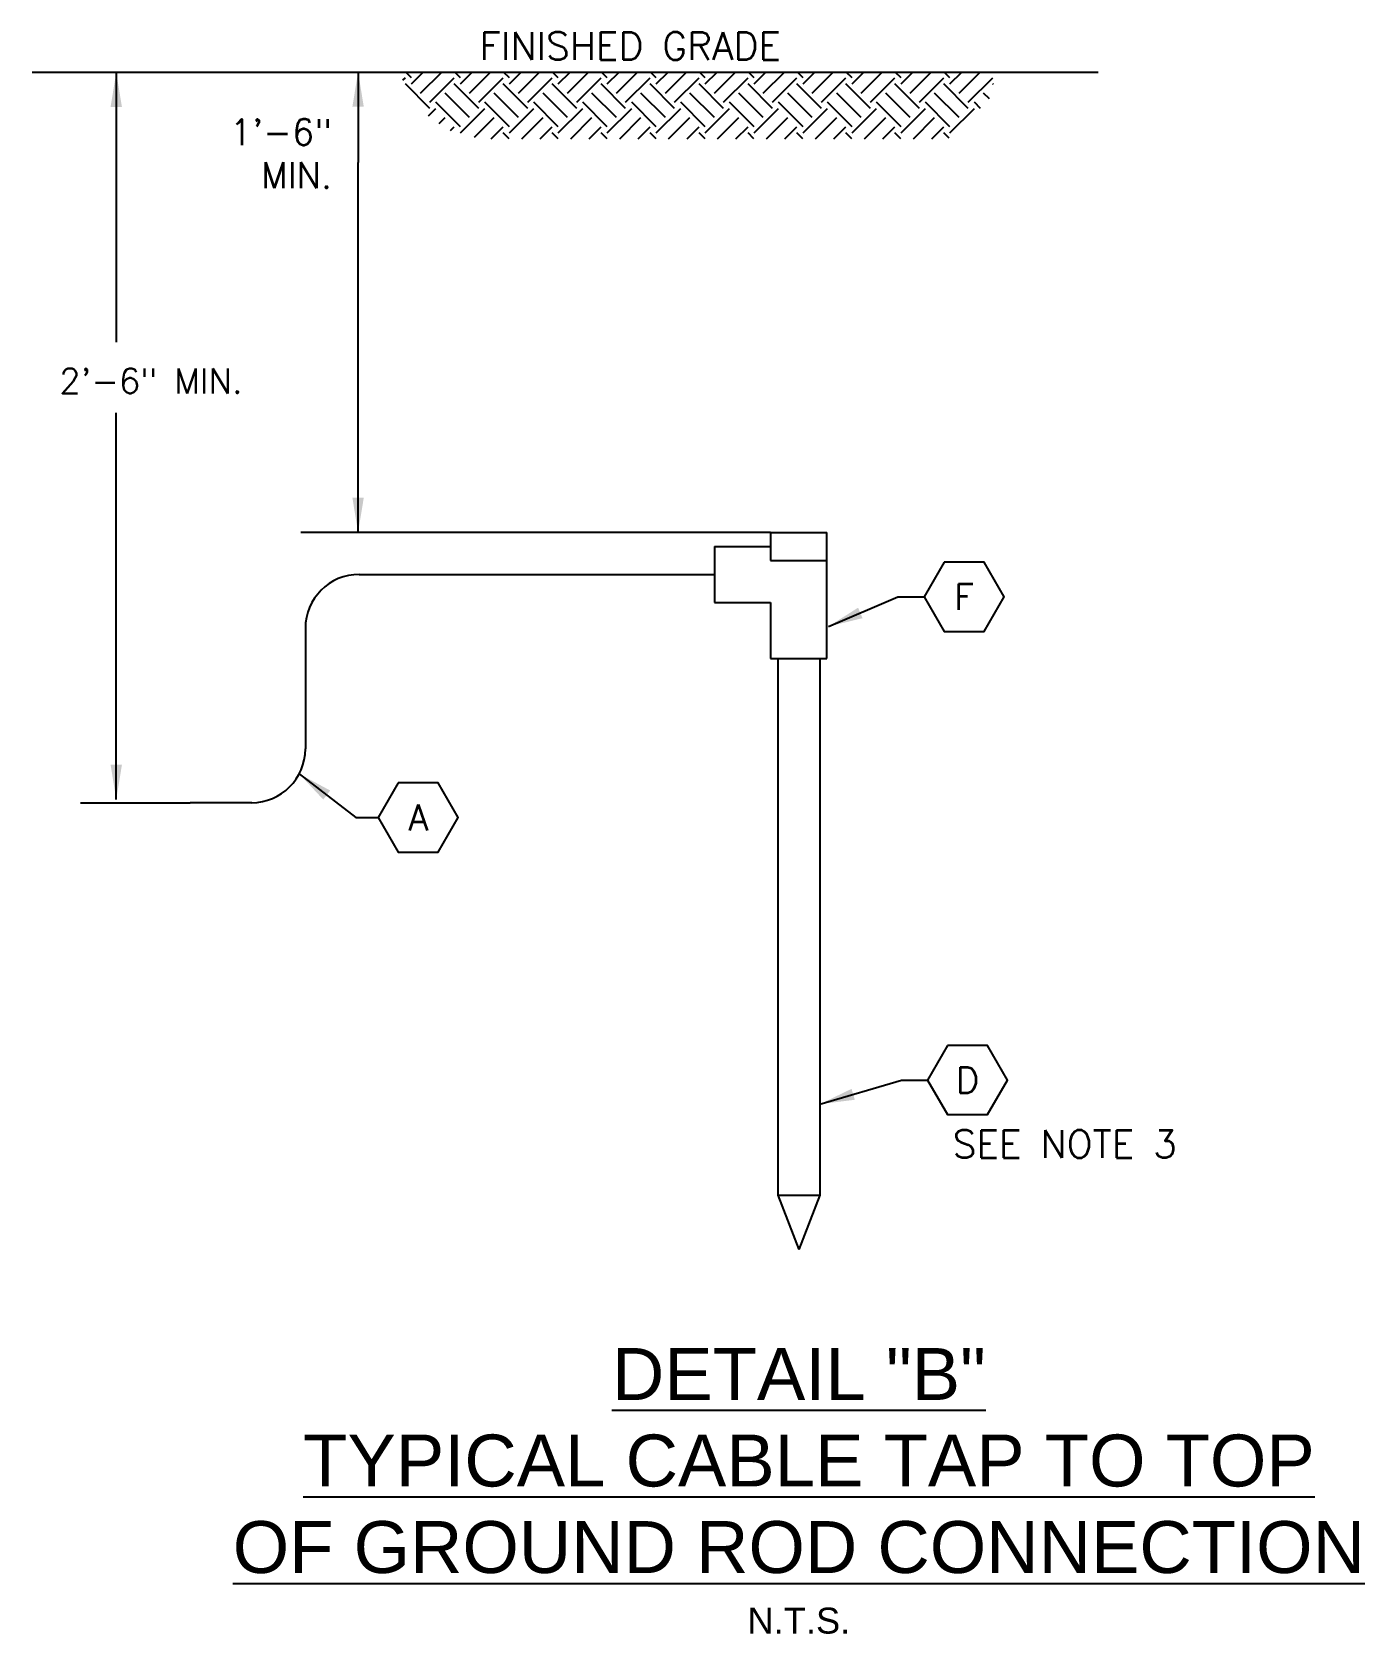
# Model space of a CAD drawing. Header units: inches. Extents: x -4.2 to 30.6, y 3 to 14.3.
# Drawn here: x 25.76 to 30.57, y 8.49 to 14.28 of the extents above; entities outside this region: 1.
import ezdxf
from ezdxf.enums import TextEntityAlignment as Align

# ---------------------------------------------------------------- set-up
doc = ezdxf.new("R2010")
doc.units = ezdxf.units.IN
doc.header["$LTSCALE"] = 0.5
doc.header["$MEASUREMENT"] = 0
doc.layers.get('0').update_dxf_attribs({"linetype": 'CONTINUOUS'})
for name, color, linetype in [('E-Dims', 1, 'CONTINUOUS'), ('E-Grade', 9, 'CONTINUOUS'), ('E-Grounding', 3, 'CONTINUOUS'), ('E-Text', 2, 'CONTINUOUS'), ('Ground', 4, 'Ground'), ('Text', 2, 'CONTINUOUS')]:
    doc.layers.add(name, color=color, linetype=linetype)
doc.styles.add('Arial', font='arial.ttf')
doc.styles.add('SIMPLEX', font='simplex.shx')
doc.styles.get("Standard").update_dxf_attribs({"font": 'simplex.shx'})
doc.styles.add('Text', font='simplex.shx', dxfattribs={"height": 0.1})
doc.linetypes.add('Ground', pattern='A,1.5,-0.25,["G",Standard,S=0.2,R=0,X=-0.05,Y=-0.1],-0.25', length=2)
doc.dimstyles.new('STANDARD$7', dxfattribs={"dimtxt": 0.09375, "dimasz": 0.125, "dimexe": 0.1875, "dimexo": 0.0625, "dimgap": 0.0625, "dimtad": 0, "dimdec": 6, "dimzin": 0, "dimdsep": 46, "dimlunit": 4, "dimtxsty": 'SIMPLEX', "dimcen": 0.0625, "dimclrd": 256, "dimclre": 256, "dimclrt": 256, "dimadec": 0, "dimazin": 0, "dimtfac": 1, "dimtdec": 6, "dimtofl": 0, "dimtmove": 0, "dimatfit": 0, "dimfxl": 1, "dimfrac": 2, "dimtolj": 1, "dimtzin": 0, "dimlwd": -1, "dimlwe": -1, "dimarcsym": 0})

# ---------------------------------------------------------------- blocks, each defined once
blk = doc.blocks.new('Elec Hex')
at = {"transparency": 16777216}
blk.add_lwpolyline([(4.1326, 11.4741), (4.0604, 11.3491), (4.1326, 11.2241), (4.2769, 11.2241), (4.3491, 11.3491), (4.2769, 11.4741)], close=True, dxfattribs=at)
at = {"transparency": 16777216, "style": 'Text'}
blk.add_attdef('HTRACE', text='', height=0.0938, dxfattribs=at).set_placement((4.2048, 11.3491), align=Align.MIDDLE_CENTER)

msp = doc.modelspace()

# ---------------------------------------------------------------- hatches: boundary and pattern name
at = {"layer": 'E-Grade'}
h = msp.add_hatch(dxfattribs=at)
h.set_pattern_fill('EARTH', color=256, scale=0.5, angle=45, style=0)
h.set_pattern_definition([(45, (-8.16267, -1.003), (1e-17, 0.1767767), [0.125, -0.125]), (45, (-8.19582, -0.96986), (1e-17, 0.1767767), [0.125, -0.125]), (45, (-8.22896, -0.93671), (1e-17, 0.1767767), [0.125, -0.125]), (135, (-8.22896, -0.91462), (-0.1767767, 3e-17), [0.125, -0.125]), (135, (-8.19582, -0.88147), (-0.1767767, 3e-17), [0.125, -0.125]), (135, (-8.16267, -0.84832), (-0.1767767, 3e-17), [0.125, -0.125])])
h.paths.add_polyline_path([(29.213, 14.0304), (29.2237, 14.0785), (29.2398, 14.1133), (29.2237, 14.1322), (27.096, 14.1322), (27.0954, 14.0758), (27.141, 14.0464), (27.1731, 13.9849), (27.2534, 13.926), (27.315, 13.9019), (27.406, 13.8912), (29.0658, 13.8912), (29.1354, 13.9581)])

# ---------------------------------------------------------------- linework, layer by layer
at = {"layer": 'E-Dims'}
msp.add_line((28.4235, 12.4695), (26.7275, 12.4695), dxfattribs=at)
at = {"layer": 'E-Dims', "linetype": 'Continuous'}
msp.add_line((25.9318, 11.493), (26.3279, 11.493), dxfattribs=at)
at = {"layer": 'E-Grade', "linetype": 'Continuous'}
msp.add_line((25.7563, 14.1322), (29.6067, 14.1322), dxfattribs=at)
at = {"layer": 'E-Grounding', "linetype": 'Continuous'}
for p, q in [((28.4235, 12.4695), (28.4235, 12.3682)), ((28.4235, 12.4695), (28.626, 12.4695)), ((28.626, 12.0138), (28.626, 12.4695)), ((28.221, 12.4188), (28.221, 12.2163)), ((28.221, 12.4188), (28.4235, 12.4188)), ((28.4235, 12.3682), (28.626, 12.3682)), ((28.221, 12.2163), (28.4235, 12.2163)), ((28.4235, 12.2163), (28.4235, 12.0138)), ((28.4235, 12.0138), (28.626, 12.0138)), ((28.4498, 12.0126), (28.4498, 10.0751)), ((28.6017, 12.0132), (28.6017, 10.0757)), ((28.4498, 10.0751), (28.6017, 10.0751)), ((28.4498, 10.0751), (28.5254, 9.8795)), ((28.6017, 10.0757), (28.5254, 9.8795))]:
    msp.add_line(p, q, dxfattribs=at)
at = {"layer": 'Ground', "linetype": 'Ground'}
for p, q in [((26.9379, 12.3176), (28.221, 12.3176)), ((26.7434, 12.123), (26.7434, 11.6876)), ((26.5502, 11.493), (26.3279, 11.493))]:
    msp.add_line(p, q, dxfattribs=at)
for centre, start, end in [((26.9379, 12.123), 90, 180), ((26.5488, 11.6876), 270, 0)]:
    msp.add_arc(centre, 0.1946, start, end, dxfattribs=at)

# ---------------------------------------------------------------- block references
at = {"layer": 'E-Text'}
for p, values in [((24.9173, 0.8872), {'HTRACE': 'F'}), ((22.9464, 0.0902), {'HTRACE': 'A'}), ((24.9292, -0.8578), {'HTRACE': 'D'})]:
    msp.add_blockref('Elec Hex', p, dxfattribs=at).add_auto_attribs(values)

# ---------------------------------------------------------------- texts
at = {"layer": 'E-Dims', "style": 'SIMPLEX'}
msp.add_text('2\'-6" MIN.', height=0.0898, dxfattribs=at).set_placement((25.8547, 12.9717))
at = {"layer": 'E-Dims', "insert": (26.8399, 13.9624), "char_height": 0.09375, "width": 0.392138, "attachment_point": 3, "style": 'SIMPLEX'}
msp.add_mtext('1\'-6"\\PMIN.', dxfattribs=at)
at = {"layer": 'E-Text', "ltscale": 0.5, "char_height": 0.1, "attachment_point": 1, "style": 'Text'}
for s, width, insert in [('FINISHED GRADE', 2.145446, (27.372, 14.2767)), ('SEE NOTE 3', 1.102255, (29.0805, 10.3102))]:
    msp.add_mtext_dynamic_manual_height_columns(s, width=width, gutter_width=0.5, heights=[0], dxfattribs=dict(at, insert=insert))
at = {"layer": 'E-Text', "insert": (28.5254, 9.007), "char_height": 0.09375, "width": 5.17192, "attachment_point": 5, "style": 'Arial'}
msp.add_mtext('{\\H2x;\\L\\C6;DETAIL "B"\\P TYPICAL CABLE TAP TO TOP \\POF GROUND ROD CONNECTION\\P}N.T.S.', dxfattribs=at)
at = {"layer": 'Text', "insert": (-4.2489, 2.978), "char_height": 0.09375, "attachment_point": 1, "style": 'SIMPLEX'}
msp.add_mtext('\\A1;', dxfattribs=at)

# ---------------------------------------------------------------- leaders
at = {"layer": 'E-Dims'}
for points in [[(26.0604, 14.131), (26.0604, 13.1564)], [(26.9337, 14.1322), (26.9337, 13.806)], [(26.9337, 12.4695), (26.9337, 13.806)], [(26.0604, 11.5052), (26.0604, 12.9011)]]:
    msp.add_leader(points, dimstyle='STANDARD$7', override={"dimgap": 0.0625, "dimtad": 0}, dxfattribs=at)
at = {"layer": 'E-Text'}
for points in [[(28.6323, 12.1295), (28.8829, 12.2363), (28.9777, 12.2363)], [(26.7214, 11.5971), (26.9261, 11.4393), (27.0068, 11.4393)], [(28.6017, 10.4044), (28.896, 10.4913), (28.9896, 10.4913)]]:
    msp.add_leader(points, dimstyle='STANDARD$7', override={"dimgap": 0.0625, "dimtad": 0}, dxfattribs=at)

doc.saveas('drawing.dxf')
